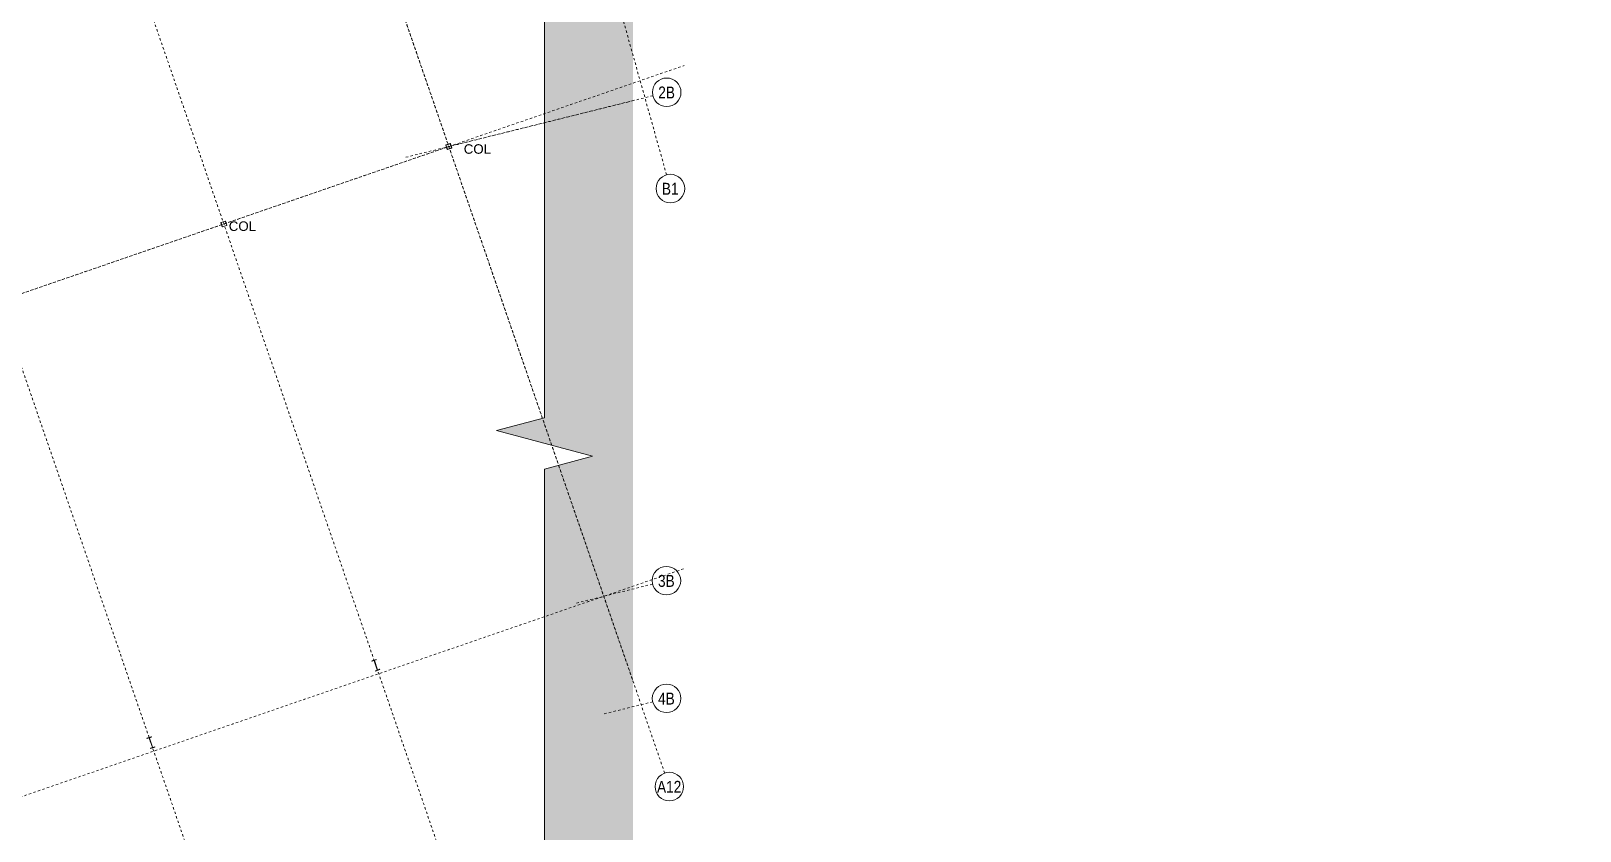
# Model space of a CAD drawing. Header units: metres. Extents: x -2477 to -2300, y 3875 to 4051.
# Drawn here: x -2365.1 to -2300, y 3983.8 to 4017.5 of the extents above; entities that cross this region are included whole.
import ezdxf

# ---------------------------------------------------------------- set-up
doc = ezdxf.new("R2010")
doc.units = ezdxf.units.M
doc.linetypes.add('Grid Line', pattern=[0.021, 0.012, -0.003, 0.003, -0.003])
doc.linetypes.add('Overhead', pattern=[0.004, 0.0025, -0.0015])
for name, color, linetype, lineweight in [('A-ANNO-DIMS', 211, 'Continuous', 5), ('A-ANNO-DIMS-200', 211, 'Continuous', 5), ('A-DETL', 90, 'Continuous', 13), ('A-DETL-GENF', 92, 'Continuous', 5), ('A-FLOR-OVHD', 1, 'Overhead', 5), ('S-BEAM', 12, 'Continuous', 5), ('S-COLS', 52, 'Continuous', 5), ('S-COLS-IDEN', 171, 'Continuous', 5), ('S-GRID', 1, 'Continuous', 5), ('S-GRID-IDEN', 1, 'Continuous', 5)]:
    doc.layers.add(name, color=color, linetype=linetype, lineweight=lineweight)
doc.styles.add('Arial', font='arial.ttf', dxfattribs={"height": 0.5})
doc.styles.add('Arial Narrow', font='ARIALN.TTF', dxfattribs={"height": 0.5})
doc.styles.add('Arial_3', font='arial.ttf', dxfattribs={"height": 0.4})
doc.dimstyles.new('2_5-Diagonal-_deg_-Decimal_O', dxfattribs={"dimscale": 0.3048, "dimtxt": 0.51013, "dimasz": 0.984252, "dimexe": 0.656168, "dimexo": 0.0625, "dimgap": 0.984252, "dimtad": 1, "dimdec": 0, "dimlfac": 1000, "dimzin": 0, "dimdsep": 46, "dimtxsty": 'Arial', "dimblk1": 'OBLIQUE', "dimblk2": 'OBLIQUE', "dimsah": 1, "dimcen": 0.09, "dimdle": 0.656168, "dimazin": 0, "dimtfac": 1, "dimtdec": 4, "dimtix": 1, "dimtmove": 0, "dimatfit": 3, "dimfxl": 3.28084, "dimfxlon": 1, "dimtvp": 1, "dimtfill": 1, "dimtolj": 1, "dimtzin": 0, "dimlwd": 15, "dimlwe": 15, "dimarcsym": 2})

# ---------------------------------------------------------------- blocks, each defined once
blk = doc.blocks.new('SHS-Square Hollow Section-Column - 200x200xSHS-1605338-GA - Part A')
at = {"layer": 'S-COLS'}
h = blk.add_hatch(dxfattribs=at)
h.set_pattern_fill('FP_3', color=256, style=0, pattern_type=2)
h.set_pattern_definition([(26, (913.251, -4558.305), (-0.31176956, 0.63922233), []), (26, (913.499, -4557.584), (-0.31176956, 0.63922233), [])])
h.paths.add_polyline_path([(0.09, -0.1), (0.097, -0.097), (0.1, -0.09), (0.094, -0.094)])
h.paths.add_polyline_path([(-0.09, -0.1), (0.09, -0.1), (0.09, -0.095), (-0.09, -0.095)])
h.paths.add_polyline_path([(-0.09, -0.1), (-0.094, -0.094), (-0.1, -0.09), (-0.097, -0.097)])
h.paths.add_polyline_path([(-0.1, 0.09), (-0.094, 0.094), (-0.09, 0.1), (-0.097, 0.097)])
h.paths.add_polyline_path([(-0.1, -0.09), (-0.095, -0.09), (-0.095, 0.09), (-0.1, 0.09)])
h.paths.add_polyline_path([(0.1, 0.09), (0.097, 0.097), (0.09, 0.1), (0.094, 0.094)])
h.paths.add_polyline_path([(0.095, -0.09), (0.1, -0.09), (0.1, 0.09), (0.095, 0.09)])
h.paths.add_polyline_path([(-0.09, 0.095), (0.09, 0.095), (0.09, 0.1), (-0.09, 0.1)])
at = {"layer": 'S-COLS', "lineweight": 15}
for p, q in [((-0.1, 0.09), (-0.1, -0.09)), ((-0.095, -0.09), (-0.095, 0.09)), ((0.09, 0.1), (-0.09, 0.1)), ((-0.09, 0.095), (0.09, 0.095)), ((0.095, 0.09), (0.095, -0.09)), ((0.1, -0.09), (0.1, 0.09)), ((0.09, -0.095), (-0.09, -0.095)), ((-0.09, -0.1), (0.09, -0.1))]:
    blk.add_line(p, q, dxfattribs=at)
for centre, radius, start, end in [((-0.09, 0.09), 0.01, 90, 180), ((-0.09, 0.09), 0.005, 90, 180), ((0.09, 0.09), 0.01, 360, 90), ((0.09, 0.09), 0.005, 0, 90), ((-0.09, -0.09), 0.01, 180, 270), ((-0.09, -0.09), 0.005, 180, 270), ((0.09, -0.09), 0.01, 270, 360), ((0.09, -0.09), 0.005, 270, 0)]:
    blk.add_arc(centre, radius, start, end, dxfattribs=at)
blk = doc.blocks.new('SHS-Square Hollow Section-Column - 200x200xSHS-V6-GA - Part A')
at = {"layer": 'S-COLS'}
h = blk.add_hatch(dxfattribs=at)
h.set_pattern_fill('FP_5', color=256, style=0, pattern_type=2)
h.set_pattern_definition([(26, (923.251, -4558.305), (-0.31176956, 0.63922233), []), (26, (923.499, -4557.584), (-0.31176956, 0.63922233), [])])
h.paths.add_polyline_path([(0.09, -0.1), (0.097, -0.097), (0.1, -0.09), (0.094, -0.094)])
h.paths.add_polyline_path([(-0.09, -0.1), (0.09, -0.1), (0.09, -0.095), (-0.09, -0.095)])
h.paths.add_polyline_path([(-0.09, -0.1), (-0.094, -0.094), (-0.1, -0.09), (-0.097, -0.097)])
h.paths.add_polyline_path([(-0.1, 0.09), (-0.094, 0.094), (-0.09, 0.1), (-0.097, 0.097)])
h.paths.add_polyline_path([(-0.1, -0.09), (-0.095, -0.09), (-0.095, 0.09), (-0.1, 0.09)])
h.paths.add_polyline_path([(0.1, 0.09), (0.097, 0.097), (0.09, 0.1), (0.094, 0.094)])
h.paths.add_polyline_path([(0.095, -0.09), (0.1, -0.09), (0.1, 0.09), (0.095, 0.09)])
h.paths.add_polyline_path([(-0.09, 0.095), (0.09, 0.095), (0.09, 0.1), (-0.09, 0.1)])
at = {"layer": 'S-COLS', "lineweight": 15}
for p, q in [((-0.1, 0.09), (-0.1, -0.09)), ((-0.095, -0.09), (-0.095, 0.09)), ((0.09, 0.1), (-0.09, 0.1)), ((-0.09, 0.095), (0.09, 0.095)), ((0.095, 0.09), (0.095, -0.09)), ((0.1, -0.09), (0.1, 0.09)), ((0.09, -0.095), (-0.09, -0.095)), ((-0.09, -0.1), (0.09, -0.1))]:
    blk.add_line(p, q, dxfattribs=at)
for centre, radius, start, end in [((-0.09, 0.09), 0.01, 90, 180), ((-0.09, 0.09), 0.005, 90, 180), ((0.09, 0.09), 0.01, 360, 90), ((0.09, 0.09), 0.005, 0, 90), ((-0.09, -0.09), 0.01, 180, 270), ((-0.09, -0.09), 0.005, 180, 270), ((0.09, -0.09), 0.01, 270, 360), ((0.09, -0.09), 0.005, 270, 0)]:
    blk.add_arc(centre, radius, start, end, dxfattribs=at)
blk = doc.blocks.new('Structural Framing 50 - Structural Framing 1-1640149-GA - Part A')
at = {"layer": 'S-BEAM', "lineweight": 13}
for p, q in [((-2372.852, 4024.906), (-2373.02, 4024.848)), ((-2373.02, 4024.848), (-2373.016, 4024.835)), ((-2373.016, 4024.835), (-2372.946, 4024.859)), ((-2372.932, 4024.852), (-2372.816, 4024.514)), ((-2372.808, 4024.517), (-2372.925, 4024.855)), ((-2372.918, 4024.869), (-2372.848, 4024.893)), ((-2372.823, 4024.5), (-2372.892, 4024.476)), ((-2372.892, 4024.476), (-2372.888, 4024.464)), ((-2372.888, 4024.464), (-2372.72, 4024.522)), ((-2372.848, 4024.893), (-2372.852, 4024.906)), ((-2372.724, 4024.534), (-2372.794, 4024.51)), ((-2372.72, 4024.522), (-2372.724, 4024.534)), ((-2360.069, 3987.8), (-2360.248, 3987.738)), ((-2360.248, 3987.738), (-2360.244, 3987.726)), ((-2360.244, 3987.726), (-2360.169, 3987.752)), ((-2360.155, 3987.745), (-2360.023, 3987.361)), ((-2360.015, 3987.364), (-2360.147, 3987.747)), ((-2360.14, 3987.762), (-2360.065, 3987.788)), ((-2360.101, 3987.309), (-2359.921, 3987.37)), ((-2360.065, 3987.788), (-2360.069, 3987.8)), ((-2359.925, 3987.382), (-2360, 3987.357)), ((-2359.921, 3987.37), (-2359.925, 3987.382)), ((-2360.03, 3987.346), (-2360.105, 3987.321)), ((-2360.105, 3987.321), (-2360.101, 3987.309))]:
    blk.add_line(p, q, dxfattribs=at)
for centre, start, end in [((-2372.943, 4024.849), 19.00041, 109.00041), ((-2372.914, 4024.859), 109.00041, 199.00041), ((-2372.826, 4024.511), 289.00041, 19.00041), ((-2372.797, 4024.521), 199.00041, 289.00041), ((-2360.166, 3987.741), 19.00041, 109.00041), ((-2360.136, 3987.751), 109.00041, 199.00041), ((-2360.004, 3987.367), 199.00041, 289.00041), ((-2360.033, 3987.357), 289.00041, 19.00041)]:
    blk.add_arc(centre, 0.0114, start, end, dxfattribs=at)
blk = doc.blocks.new('Structural Framing 53 - Structural Framing 1-1640210-GA - Part A')
at = {"layer": 'S-BEAM', "lineweight": 13}
for p, q in [((-2363.397, 4028.161), (-2363.565, 4028.103)), ((-2363.565, 4028.103), (-2363.561, 4028.091)), ((-2363.561, 4028.091), (-2363.491, 4028.115)), ((-2363.477, 4028.108), (-2363.36, 4027.77)), ((-2363.353, 4027.773), (-2363.469, 4028.111)), ((-2363.462, 4028.125), (-2363.393, 4028.149)), ((-2363.367, 4027.756), (-2363.437, 4027.732)), ((-2363.437, 4027.732), (-2363.433, 4027.719)), ((-2363.433, 4027.719), (-2363.265, 4027.777)), ((-2363.393, 4028.149), (-2363.397, 4028.161)), ((-2363.269, 4027.789), (-2363.339, 4027.765)), ((-2363.265, 4027.777), (-2363.269, 4027.789)), ((-2350.614, 3991.055), (-2350.793, 3990.994)), ((-2350.793, 3990.994), (-2350.789, 3990.982)), ((-2350.789, 3990.982), (-2350.714, 3991.007)), ((-2350.7, 3991), (-2350.568, 3990.617)), ((-2350.56, 3990.619), (-2350.692, 3991.003)), ((-2350.685, 3991.018), (-2350.61, 3991.043)), ((-2350.646, 3990.564), (-2350.466, 3990.626)), ((-2350.61, 3991.043), (-2350.614, 3991.055)), ((-2350.47, 3990.638), (-2350.545, 3990.612)), ((-2350.466, 3990.626), (-2350.47, 3990.638)), ((-2350.575, 3990.602), (-2350.65, 3990.576)), ((-2350.65, 3990.576), (-2350.646, 3990.564))]:
    blk.add_line(p, q, dxfattribs=at)
for centre, start, end in [((-2363.488, 4028.104), 19.00041, 109.00041), ((-2363.459, 4028.114), 109.00041, 199.00041), ((-2363.371, 4027.766), 289.00041, 19.00041), ((-2363.342, 4027.776), 199.00041, 289.00041), ((-2350.71, 3990.997), 19.00041, 109.00041), ((-2350.681, 3991.007), 109.00041, 199.00041), ((-2350.549, 3990.623), 199.00041, 289.00041), ((-2350.578, 3990.613), 289.00041, 19.00041)]:
    blk.add_arc(centre, 0.0114, start, end, dxfattribs=at)
blk = doc.blocks.new('Grid - A1-3055139-GA - Part A')
at = {"layer": 'S-GRID-IDEN'}
blk.add_circle((0, 0), 0.003, dxfattribs=at)
blk = doc.blocks.new('DIMBLOCK1-GA - Part A')
at = {"layer": 'A-ANNO-DIMS-200', "lineweight": 15}
for p, q in [((-2349.275, 4050.159), (-2349.545, 4051.121)), ((-2349.275, 4050.159), (-2349.379, 4049.974)), ((-2349.275, 4050.159), (-2349.171, 4050.343)), ((-2349.275, 4050.159), (-2349.275, 4050.159)), ((-2349.275, 4050.159), (-2349.221, 4049.966)), ((-2359.401, 4046.998), (-2359.726, 4047.944)), ((-2359.401, 4046.998), (-2359.494, 4046.807)), ((-2359.401, 4046.998), (-2359.308, 4047.189)), ((-2359.401, 4046.998), (-2359.336, 4046.809))]:
    blk.add_line(p, q, dxfattribs=at)
for start, end in [(105.60457, 109.06324), (105.66741, 109.00041)]:
    blk.add_arc((-2300.024, 3874.558), 182.376, start, end, dxfattribs=at)
at = {"layer": 'A-ANNO-DIMS-200', "color": 0, "lineweight": 15, "insert": (-2355.423, 4049.315), "char_height": 0.5, "width": 1.9589, "attachment_point": 1, "rotation": 17.33391, "line_spacing_factor": 0.941778, "style": 'Arial', "bg_fill": 3, "box_fill_scale": 1.25, "bg_fill_color": 256, "bg_fill_true_color": 13158600, "bg_fill_transparency": 0}
blk.add_mtext('3.33°', dxfattribs=at)
blk = doc.blocks.new('_Oblique')
at = {"color": 0, "linetype": 'ByBlock', "lineweight": -2}
blk.add_line((-0.5, -0.5), (0.5, 0.5), dxfattribs=at)

msp = doc.modelspace()

# ---------------------------------------------------------------- hatches: boundary and pattern name
at = {"layer": 'A-DETL-GENF', "transparency": 33554585}
msp.add_hatch(color=7, dxfattribs=at).paths.add_polyline_path([(-2341.9453, 3945.4512), (-2339.817, 3945.4512), (-2339.817, 4050.268), (-2343.541, 4050.268), (-2343.541, 4001.2175), (-2345.5585, 4000.6769), (-2341.5236, 3999.5958), (-2343.541, 3999.0552), (-2343.541, 3945.4512)])

# ---------------------------------------------------------------- linework, layer by layer
at = {"layer": 'A-DETL', "lineweight": 15}
for p, q in [((-2343.541, 4050.268), (-2343.541, 4001.2175)), ((-2343.541, 4001.2175), (-2345.5585, 4000.6769)), ((-2345.5585, 4000.6769), (-2341.5236, 3999.5958)), ((-2341.5236, 3999.5958), (-2343.541, 3999.0552)), ((-2343.541, 3999.0552), (-2343.541, 3945.4512))]:
    msp.add_line(p, q, dxfattribs=at)
at = {"layer": 'A-FLOR-OVHD'}
for p, q in [((-2354.0747, 4031.5299), (-2341.0515, 3993.7087)), ((-2339.817, 4014.5499), (-2347.5632, 4012.6195)), ((-2452.8589, 3976.3625), (-2347.5632, 4012.6195)), ((-2446.337, 3957.456), (-2341.0515, 3993.7087)), ((-2341.0515, 3993.7087), (-2339.817, 3990.1235))]:
    msp.add_line(p, q, dxfattribs=at)
at = {"layer": 'S-GRID', "linetype": 'Grid Line'}
for p, q in [((-2338.413, 4011.4311), (-2349.4856, 4050.9095)), ((-2338.4915, 3986.274), (-2359.9901, 4048.7092)), ((-2342.6156, 3967.5361), (-2369.4453, 4045.4535)), ((-2353.1918, 3967.5361), (-2378.9005, 4042.1977)), ((-2473.6962, 3969.1875), (-2337.6669, 4016.0272)), ((-2338.989, 4014.7563), (-2349.4596, 4012.1469)), ((-2337.6975, 3994.8642), (-2467.1847, 3950.2771)), ((-2339.0003, 3994.2204), (-2342.1939, 3993.4246)), ((-2338.9953, 3989.2722), (-2341.0326, 3988.7645))]:
    msp.add_line(p, q, dxfattribs=at)

# ---------------------------------------------------------------- block references
at = {"layer": 'S-BEAM'}
for name in ['Structural Framing 53 - Structural Framing 1-1640210-GA - Part A', 'Structural Framing 50 - Structural Framing 1-1640149-GA - Part A']:
    msp.add_blockref(name, (0, 0), dxfattribs=at)
at = {"layer": 'S-COLS', "lineweight": 15, "rotation": 19.00040712009558}
for name, p in [('SHS-Square Hollow Section-Column - 200x200xSHS-1605338-GA - Part A', (-2347.5632, 4012.6195)), ('SHS-Square Hollow Section-Column - 200x200xSHS-V6-GA - Part A', (-2357.0183, 4009.3638))]:
    msp.add_blockref(name, p, dxfattribs=at)
at = {"layer": 'S-GRID-IDEN', "xscale": 199.9999999999999, "yscale": 199.9999999999999, "zscale": 199.9999999999999}
for p, rotation in [((-2338.4068, 4014.9014), 103.9934690902122), ((-2338.251, 4010.8534), 15.66740712021543), ((-2338.4181, 3994.3655), 103.9934690902171), ((-2338.4131, 3989.4172), 103.9934690902207), ((-2338.2961, 3985.7067), 19.00040712021535)]:
    msp.add_blockref('Grid - A1-3055139-GA - Part A', p, dxfattribs=dict(at, rotation=rotation))

# ---------------------------------------------------------------- texts
at = {"layer": 'S-GRID-IDEN', "char_height": 0.5, "attachment_point": 1, "style": 'Arial Narrow'}
for s, insert, width in [('2B', (-2338.7621, 4015.1418), 0.849789), ('B1', (-2338.6097, 4011.0939), 0.849789), ('3B', (-2338.7734, 3994.606), 0.849789), ('4B', (-2338.7684, 3989.6577), 0.849789), ('A12', (-2338.8138, 3985.9471), 1.234599)]:
    msp.add_mtext(s, dxfattribs=dict(at, insert=insert, width=width))

# ---------------------------------------------------------------- next in the draw order: dimensions: what is measured, and where the dimension line sits
at = {"layer": 'A-ANNO-DIMS', "lineweight": 15}
dim = msp.add_angular_dim_3p(base=(-2352.6705, 4049.1705), center=(-2300.0238, 3874.5584), p1=(-2349.5451, 4051.1214), p2=(-2359.7265, 4047.9436), dimstyle='2_5-Diagonal-_deg_-Decimal_O', override={"dimpost": '<>', "dimfxl": 10.665823}, dxfattribs=at)
dim.commit()
dim.dimension.update_dxf_attribs({"geometry": 'DIMBLOCK1-GA - Part A', "text_midpoint": (-2354.5264, 4049.1822)})

# ---------------------------------------------------------------- next in the draw order: texts
at = {"layer": 'S-COLS-IDEN', "char_height": 0.4, "width": 1.41097, "attachment_point": 1, "style": 'Arial_3'}
for insert in [(-2346.9363, 4012.7161), (-2356.8118, 4009.472)]:
    msp.add_mtext('COL', dxfattribs=dict(at, insert=insert))

doc.saveas('drawing.dxf')
